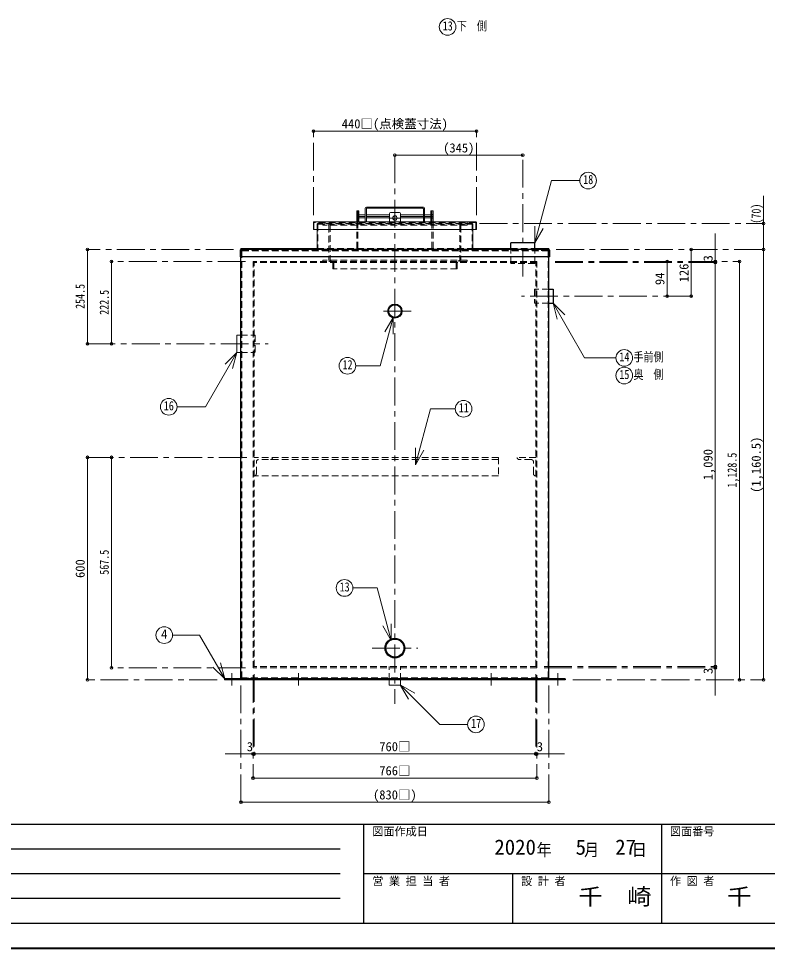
# Model space of a CAD drawing. Units: millimetres at full size, sheet at 1:15; some dimension numbers follow another scale. Extents: x -3184 to 2891, y -2037 to 2178.
# Drawn here: x -1163 to 859, y -2037 to 471 of the extents above; entities that cross this region are included whole.
import ezdxf
from ezdxf.enums import TextEntityAlignment as Align

# ---------------------------------------------------------------- set-up
doc = ezdxf.new("R2010")
doc.units = ezdxf.units.MM
doc.header["$LTSCALE"] = 15
doc.header["$PDMODE"] = 32
doc.header["$PDSIZE"] = 7.5
doc.linetypes.add('CHAIN1', pattern=[8, 5, -1, 1, -1])
doc.linetypes.add('DASHED1', pattern=[1.8, 1.2, -0.6])
doc.layers.add('0-0', color=4, linetype='Continuous', lineweight=9)
doc.styles.add('ＭＳ ゴシック', font='')
doc.styles.get('ＭＳ ゴシック').set_extended_font_data('MS Gothic')

msp = doc.modelspace()

# ---------------------------------------------------------------- linework, layer by layer
at = {"layer": '0-0', "linetype": 'CHAIN1'}
for p, q in [((-366.7, -59.13), (-366.7, 167.37)), ((73.3, -59.13), (73.3, 167.37)), ((-146.7, 102.37), (-146.7, -1377.13)), ((198.3, -225.13), (198.3, 102.37)), ((-243.7, -62.63), (-226.7, -62.63)), ((-223.7, -62.63), (-171.51, -62.63)), ((-171.51, -62.63), (-161.7, -62.63)), ((-162.7, -67.13), (-130.7, -67.13)), ((-131.7, -62.63), (-69.7, -62.63)), ((-66.7, -62.63), (-49.7, -62.63)), ((81.8, -82.13), (848.3, -82.13)), ((-582.2, -152.13), (-976.7, -152.13)), ((288.8, -152.13), (848.3, -152.13)), ((-549.7, -184.13), (-911.7, -184.13)), ((285.8, -184.13), (783.3, -184.13)), ((285.8, -187.13), (718.3, -187.13)), ((653.3, -278.13), (195.3, -278.13)), ((-102.7, -318.13), (-190.7, -318.13)), ((-976.7, -406.63), (-488.7, -406.63)), ((-546.7, -712.63), (-976.7, -712.63)), ((-208.2, -1227.13), (-85.2, -1227.13)), ((256.3, -1277.13), (718.3, -1277.13)), ((-549.7, -1280.13), (-911.7, -1280.13)), ((-586.7, -1294.63), (-586.7, -1327.63)), ((-529.7, -1300.13), (-529.7, -1577.63)), ((-526.7, -1297.13), (-526.7, -1512.63)), ((-406.7, -1294.63), (-406.7, -1327.63)), ((113.3, -1294.63), (113.3, -1327.63)), ((233.3, -1297.13), (233.3, -1512.63)), ((236.3, -1300.13), (236.3, -1577.63)), ((256.3, -1280.13), (718.3, -1280.13)), ((293.3, -1294.63), (293.3, -1327.63)), ((-626.7, -1312.63), (-976.7, -1312.63)), ((-562.2, -1327.63), (-562.2, -1642.63)), ((268.8, -1327.63), (268.8, -1642.63)), ((333.3, -1312.63), (848.3, -1312.63))]:
    msp.add_line(p, q, dxfattribs=at)
at = {"layer": '0-0'}
for p, q in [((-366.7, 167.37), (73.3, 167.37)), ((-146.7, 102.37), (198.3, 102.37)), ((848.3, -7.13), (848.3, -152.13)), ((-249.7, -47.63), (-249.7, -77.63)), ((-246.7, -47.63), (-249.7, -47.63)), ((-43.7, -47.63), (-46.7, -47.63)), ((-43.7, -47.63), (-43.7, -77.63)), ((-243.7, -62.63), (-249.7, -62.63)), ((-243.7, -58.63), (-226.7, -58.63)), ((-243.7, -66.63), (-226.7, -66.63)), ((-223.7, -58.63), (-161.7, -58.63)), ((-223.7, -66.63), (-161.7, -66.63)), ((-131.7, -58.63), (-69.7, -58.63)), ((-131.7, -66.63), (-69.7, -66.63)), ((-66.7, -58.63), (-49.7, -58.63)), ((-66.7, -66.63), (-49.7, -66.63)), ((-43.7, -62.63), (-49.7, -62.63)), ((718.3, -187.13), (718.3, -109.13)), ((-562.2, -152.13), (-562.2, -149.13)), ((-356.7, -149.13), (-562.2, -149.13)), ((165.8, -149.13), (63.3, -149.13)), ((-976.7, -406.63), (-976.7, -152.13)), ((653.3, -278.13), (653.3, -152.13)), ((848.3, -152.13), (848.3, -1312.63)), ((-911.7, -184.13), (-911.7, -406.63)), ((588.3, -184.13), (588.3, -278.13)), ((718.3, -187.13), (718.3, -1277.13)), ((783.3, -1312.63), (783.3, -184.13)), ((-976.7, -712.63), (-976.7, -1312.63)), ((-911.7, -1280.13), (-911.7, -712.63)), ((718.3, -1277.13), (718.3, -1355.13)), ((-526.7, -1512.63), (-604.7, -1512.63)), ((-526.7, -1512.63), (233.3, -1512.63)), ((233.3, -1512.63), (311.3, -1512.63)), ((-529.7, -1577.63), (236.3, -1577.63)), ((268.8, -1642.63), (-562.2, -1642.63))]:
    msp.add_line(p, q, dxfattribs=at)
at = {"layer": '0-0', "color": 7, "lineweight": 18}
for p, q in [((230.64, -134.36), (275.73, 33.88)), ((352.39, 33.88), (275.73, 33.88)), ((-246.7, -47.63), (-243.7, -47.63)), ((-246.7, -47.63), (-246.7, -77.63)), ((-243.7, -47.63), (-243.7, -77.63)), ((-226.7, -40.63), (-226.7, -77.63)), ((-223.7, -37.63), (-69.7, -37.63)), ((-223.7, -42.13), (-223.7, -77.63)), ((-71.2, -40.63), (-222.2, -40.63)), ((-69.7, -42.13), (-69.7, -77.63)), ((-66.7, -40.63), (-66.7, -77.63)), ((-46.7, -47.63), (-46.7, -77.63)), ((-161.7, -55.13), (-161.7, -77.63)), ((-134.7, -52.13), (-158.7, -52.13)), ((-131.7, -55.13), (-131.7, -77.63)), ((-366.7, -79.13), (-366.7, -97.63)), ((73.3, -97.63), (-366.7, -97.63)), ((71.8, -77.63), (-365.2, -77.63)), ((-356.7, -97.63), (-356.7, -152.13)), ((63.3, -97.63), (63.3, -152.13)), ((73.3, -79.13), (73.3, -97.63)), ((230.64, -134.36), (230.64, -89.36)), ((230.64, -134.36), (253.14, -95.39)), ((280.08, -296.76), (311.9, -328.58)), ((280.08, -296.76), (291.73, -340.23)), ((280.08, -296.76), (365.35, -444.45)), ((-151.65, -335.14), (-186.59, -465.55)), ((-151.65, -335.14), (-174.15, -374.11)), ((-151.65, -335.14), (-151.65, -380.14)), ((-573.7, -383.13), (-573.7, -430.13)), ((-562.2, -383.13), (-573.7, -383.13)), ((-573.28, -429.4), (-658.06, -576.26)), ((-573.28, -429.4), (-605.1, -461.22)), ((-573.28, -429.4), (-584.93, -472.87)), ((-562.2, -430.13), (-573.7, -430.13)), ((449.92, -444.45), (365.35, -444.45)), ((-252.31, -465.55), (-186.59, -465.55)), ((-658.06, -576.26), (-734.88, -576.26)), ((-90.72, -732.36), (-50.34, -581.66)), ((16.36, -581.66), (-50.34, -581.66)), ((-90.72, -732.36), (-90.72, -687.36)), ((-90.72, -732.36), (-68.22, -693.39)), ((-194.34, -1064.99), (-260.14, -1064.99)), ((-156.43, -1206.47), (-194.34, -1064.99)), ((-156.43, -1206.47), (-178.93, -1167.5)), ((-156.43, -1206.47), (-156.43, -1161.47)), ((-674.45, -1192.16), (-746.9, -1192.16)), ((-606.27, -1310.26), (-674.45, -1192.16)), ((-606.27, -1310.26), (-638.09, -1278.44)), ((-606.27, -1310.26), (-617.91, -1266.79)), ((-162.2, -1312.63), (-162.2, -1327.13)), ((-131.2, -1327.13), (-162.2, -1327.13)), ((-132.21, -1326.32), (-109.71, -1365.29)), ((-132.21, -1326.32), (-93.24, -1348.82)), ((-131.2, -1312.63), (-131.2, -1327.13))]:
    msp.add_line(p, q, dxfattribs=at)
at = {"layer": '0-0', "linetype": 'DASHED1'}
for p, q in [((-249.7, -57.63), (-243.7, -57.63)), ((-243.7, -58.63), (-249.7, -58.63)), ((-243.7, -66.63), (-249.7, -66.63)), ((-249.7, -67.63), (-243.7, -67.63)), ((-43.7, -57.63), (-49.7, -57.63)), ((-49.7, -58.63), (-43.7, -58.63)), ((-49.7, -66.63), (-43.7, -66.63)), ((-43.7, -67.63), (-49.7, -67.63)), ((-365.2, -79.88), (-365.2, -97.63)), ((71.05, -79.13), (-364.45, -79.13)), ((-356.7, -83.63), (-356.7, -97.63)), ((61.8, -82.13), (-355.2, -82.13)), ((-355.2, -84.38), (-355.2, -152.13)), ((-354.45, -83.63), (61.05, -83.63)), ((-351.7, -82.13), (-351.7, -79.13)), ((-341.7, -82.13), (-341.7, -79.13)), ((-341.7, -83.63), (-341.7, -86.63)), ((48.3, -86.63), (-341.7, -86.63)), ((-336.7, -82.13), (-336.7, -83.63)), ((-324.7, -88.13), (-324.7, -179.63)), ((-321.7, -86.63), (-321.7, -181.13)), ((-249.7, -77.63), (-249.7, -149.13)), ((-246.7, -77.63), (-246.7, -149.13)), ((-165.7, -77.63), (-165.7, -79.13)), ((-161.7, -77.63), (-161.7, -82.13)), ((-131.7, -77.63), (-131.7, -82.13)), ((-127.7, -77.63), (-127.7, -79.13)), ((-46.7, -77.63), (-46.7, -149.13)), ((-43.7, -77.63), (-43.7, -149.13)), ((28.3, -86.63), (28.3, -181.13)), ((31.3, -88.13), (31.3, -179.63)), ((43.3, -82.13), (43.3, -83.63)), ((48.3, -82.13), (48.3, -79.13)), ((48.3, -83.63), (48.3, -86.63)), ((58.3, -82.13), (58.3, -79.13)), ((61.8, -84.38), (61.8, -152.13)), ((63.3, -83.63), (63.3, -97.63)), ((71.8, -79.88), (71.8, -97.63)), ((-356.7, -149.13), (63.3, -149.13)), ((165.8, -149.13), (230.8, -149.13)), ((-336.2, -152.13), (-336.2, -154.13)), ((42.8, -152.13), (42.8, -154.13)), ((-341.7, -181.13), (-341.7, -184.13)), ((48.3, -181.13), (-341.7, -181.13)), ((-319.7, -184.13), (-319.7, -181.13)), ((-314.7, -188.63), (-314.7, -204.13)), ((-311.7, -187.13), (-311.7, -204.13)), ((18.3, -187.13), (18.3, -204.13)), ((21.3, -188.63), (21.3, -204.13)), ((26.3, -184.13), (26.3, -181.13)), ((48.3, -181.13), (48.3, -184.13)), ((21.3, -204.13), (-314.7, -204.13)), ((-562.2, -383.13), (-523.7, -383.13)), ((-523.7, -383.13), (-523.7, -430.13)), ((-562.2, -430.13), (-523.7, -430.13)), ((133.3, -712.63), (-526.7, -712.63)), ((-520.7, -756.63), (-520.7, -724.63)), ((133.3, -718.63), (-514.7, -718.63)), ((133.3, -712.63), (133.3, -762.63)), ((233.3, -712.63), (183.3, -712.63)), ((221.3, -718.63), (189.3, -718.63)), ((227.3, -756.63), (227.3, -724.63)), ((133.3, -762.63), (-526.7, -762.63)), ((-162.2, -1312.63), (-162.2, -1277.13)), ((-131.2, -1312.63), (-131.2, -1277.13)), ((-593.7, -1309.63), (-593.7, -1312.63)), ((-579.7, -1309.63), (-579.7, -1312.63)), ((286.3, -1309.63), (286.3, -1312.63)), ((300.3, -1309.63), (300.3, -1312.63))]:
    msp.add_line(p, q, dxfattribs=at)
at = {"layer": '0-0', "color": 5, "lineweight": 25}
for p, q in [((230.8, -134.13), (165.8, -134.13)), ((165.8, -152.13), (165.8, -134.13)), ((230.8, -152.13), (230.8, -134.13)), ((-564.2, -154.13), (-564.2, -172.13)), ((270.8, -172.13), (-564.2, -172.13)), ((268.8, -152.13), (-562.2, -152.13)), ((-562.2, -1307.63), (-562.2, -172.13)), ((268.8, -1307.63), (268.8, -172.13)), ((270.8, -154.13), (270.8, -172.13)), ((268.8, -259.13), (280.3, -259.13)), ((280.3, -259.13), (280.3, -297.13)), ((268.8, -297.13), (280.3, -297.13)), ((-606.7, -1309.63), (-606.7, -1312.63)), ((313.3, -1309.63), (-606.7, -1309.63)), ((313.3, -1312.63), (-606.7, -1312.63)), ((313.3, -1309.63), (313.3, -1312.63))]:
    msp.add_line(p, q, dxfattribs=at)
at = {"layer": '0-0', "color": 7, "linetype": 'DASHED1', "lineweight": 18}
for p, q in [((-562.2, -155.13), (-562.2, -172.13)), ((-561.2, -154.13), (267.8, -154.13)), ((-560.2, -156.63), (-560.2, -1306.63)), ((-559.2, -155.63), (265.8, -155.63)), ((-542.2, -154.13), (-542.2, -155.63)), ((165.8, -190.13), (165.8, -152.13)), ((230.8, -190.13), (230.8, -152.13)), ((248.8, -154.13), (248.8, -155.63)), ((266.8, -156.63), (266.8, -1306.63)), ((268.8, -155.13), (268.8, -172.13)), ((-529.7, -1280.13), (-529.7, -184.13)), ((236.3, -184.13), (-529.7, -184.13)), ((236.3, -187.13), (-529.7, -187.13)), ((-526.7, -1277.13), (-526.7, -187.13)), ((230.8, -190.13), (165.8, -190.13)), ((233.3, -1277.13), (233.3, -187.13)), ((236.3, -1280.13), (236.3, -184.13)), ((268.8, -297.13), (230.3, -297.13)), ((236.3, -1277.13), (-529.7, -1277.13)), ((236.3, -1280.13), (-529.7, -1280.13)), ((265.8, -1307.63), (-559.2, -1307.63)), ((-542.2, -1307.63), (-542.2, -1309.63)), ((-413.7, -1309.63), (-413.7, -1312.63)), ((-399.7, -1309.63), (-399.7, -1312.63)), ((106.3, -1309.63), (106.3, -1312.63)), ((120.3, -1309.63), (120.3, -1312.63)), ((248.8, -1307.63), (248.8, -1309.63))]:
    msp.add_line(p, q, dxfattribs=at)
at = {"layer": '0-0', "color": 6, "lineweight": 25}
for p, q in [((-3116.7, -1701.77), (2823.3, -1701.77)), ((-230.27, -1969.63), (-230.27, -1701.77)), ((573.3, -1701.77), (573.3, -1969.63)), ((-1687.42, -1768.74), (-294.56, -1768.74)), ((-294.56, -1835.7), (-1687.42, -1835.7)), ((2823.3, -1835.7), (-230.27, -1835.7)), ((171.51, -1969.63), (171.51, -1835.7)), ((-294.56, -1902.67), (-1687.42, -1902.67)), ((2823.3, -1969.63), (-3116.7, -1969.63))]:
    msp.add_line(p, q, dxfattribs=at)
at = {"layer": '0-0', "color": 1, "lineweight": 40}
msp.add_line((2890.8, -2037.13), (-3184.2, -2037.13), dxfattribs=at)
at = {"layer": '0-0', "color": 7, "lineweight": 18}
for points in [[(-46.7, -47.63), (-49.7, -47.63), (-49.7, -77.63)], [(-132.21, -1326.32), (-25.57, -1432.96), (49.67, -1432.96)]]:
    msp.add_lwpolyline(points, dxfattribs=at)
at = {"layer": '0-0'}
msp.add_lwpolyline([(268.8, -152.13), (268.8, -149.13), (230.8, -149.13)], dxfattribs=at)
at = {"layer": '0-0', "color": 7, "linetype": 'DASHED1', "lineweight": 18}
msp.add_lwpolyline([(268.8, -259.13), (230.3, -259.13), (230.3, -297.13)], dxfattribs=at)
at = {"layer": '0-0', "color": 7, "lineweight": 18}
for centre, radius in [((-4.36, 448.33), 22.5), ((374.89, 33.88), 22.5), ((-146.7, -67.13), 6), ((472.42, -444.45), 22.5), ((-274.81, -465.55), 22.5), ((472.42, -491.95), 22.5), ((-757.38, -576.26), 22.5), ((38.86, -581.66), 22.5), ((-282.64, -1064.99), 22.5), ((-769.4, -1192.16), 22.5), ((72.17, -1432.96), 22.5)]:
    msp.add_circle(centre, radius, dxfattribs=at)
at = {"layer": '0-0', "color": 5, "lineweight": 25}
for centre, radius in [((-146.7, -318.13), 19), ((-146.7, -318.13), 17), ((-146.7, -1227.13), 26.5), ((-146.7, -1227.13), 24.3)]:
    msp.add_circle(centre, radius, dxfattribs=at)
at = {"layer": '0-0', "color": 7, "lineweight": 18}
for centre, radius, start, end in [((-223.7, -40.63), 3, 90, 180), ((-222.2, -42.13), 1.5, 90, 180), ((-71.2, -42.13), 1.5, 0, 90), ((-69.7, -40.63), 3, 0, 90), ((-158.7, -55.13), 3, 90, 180), ((-134.7, -55.13), 3, 0, 90), ((-365.2, -79.13), 1.5, 90, 180), ((71.8, -79.13), 1.5, 0, 90)]:
    msp.add_arc(centre, radius, start, end, dxfattribs=at)
at = {"layer": '0-0', "linetype": 'DASHED1'}
for centre, radius, start, end in [((-364.45, -79.88), 0.75, 90, 180), ((-355.2, -83.63), 1.5, 90, 180), ((-354.45, -84.38), 0.75, 90, 180), ((-326.2, -88.13), 1.5, 0, 90), ((-324.7, -86.63), 3, 0, 90), ((31.3, -86.63), 3, 90, 180), ((32.8, -88.13), 1.5, 90, 180), ((61.05, -84.38), 0.75, 0, 90), ((61.8, -83.63), 1.5, 0, 90), ((71.05, -79.88), 0.75, 0, 90), ((-326.2, -179.63), 1.5, 270, 0), ((-324.7, -181.13), 3, 270, 0), ((-316.2, -188.63), 1.5, 0, 90), ((-314.7, -187.13), 3, 0, 90), ((21.3, -187.13), 3, 90, 180), ((22.8, -188.63), 1.5, 90, 180), ((31.3, -181.13), 3, 180, 270), ((32.8, -179.63), 1.5, 180, 270), ((-514.7, -724.63), 6, 90, 180), ((-482.7, -712.63), 6, 270, 0), ((189.3, -712.63), 6, 180, 270), ((221.3, -724.63), 6, 0, 90), ((-526.7, -756.63), 6, 270, 0), ((233.3, -756.63), 6, 180, 270)]:
    msp.add_arc(centre, radius, start, end, dxfattribs=at)
at = {"layer": '0-0', "color": 5, "lineweight": 25}
for centre, start, end in [((-562.2, -154.13), 90, 180), ((268.8, -154.13), 0, 90), ((-560.2, -1307.63), 180, 270), ((266.8, -1307.63), 270, 0)]:
    msp.add_arc(centre, 2, start, end, dxfattribs=at)
at = {"layer": '0-0', "color": 7, "linetype": 'DASHED1', "lineweight": 18}
for centre, radius, start, end in [((-560.2, -156.13), 2, 90, 180), ((-561.2, -155.13), 1, 90, 180), ((-559.2, -156.63), 1, 90, 180), ((265.8, -156.63), 1, 0, 90), ((266.8, -156.13), 2, 0, 90), ((267.8, -155.13), 1, 0, 90), ((-559.2, -1306.63), 1, 180, 270), ((265.8, -1306.63), 1, 270, 0)]:
    msp.add_arc(centre, radius, start, end, dxfattribs=at)
at = {"layer": '0-0', "color": 1}
for p in [(-366.7, 167.37), (73.3, 167.37), (-146.7, 102.37), (198.3, 102.37), (848.3, -82.13), (-976.7, -152.13), (653.3, -152.13), (848.3, -152.13), (-911.7, -184.13), (588.3, -184.13), (718.3, -184.13), (718.3, -187.13), (783.3, -184.13), (588.3, -278.13), (653.3, -278.13), (-976.7, -406.63), (-911.7, -406.63), (-976.7, -712.63), (-911.7, -712.63), (-911.7, -1280.13), (718.3, -1277.13), (718.3, -1280.13), (-976.7, -1312.63), (783.3, -1312.63), (848.3, -1312.63), (-529.7, -1512.63), (-526.7, -1512.63), (233.3, -1512.63), (236.3, -1512.63), (-529.7, -1577.63), (236.3, -1577.63), (-562.2, -1642.63), (268.8, -1642.63)]:
    msp.add_point(p, dxfattribs=at)

# ---------------------------------------------------------------- texts
at = {"layer": '0-0', "color": 7, "style": 'ＭＳ ゴシック'}
for s, height, width, p in [('13', 24.74, 0.8, (-17.48, 431.45)), ('下\u3000側', 24.74, 0.8, (20.64, 431.45)), ('18', 24.74, 0.8, (361.77, 17)), ('手前側', 24.74, 0.8, (497.42, -461.33)), ('12', 24.74, 0.8, (-287.93, -482.43)), ('14', 24.74, 0.8, (459.29, -461.33)), ('奥\u3000側', 24.74, 0.8, (497.42, -508.83)), ('15', 24.74, 0.8, (459.29, -508.83)), ('16', 24.74, 0.8, (-770.5, -593.13)), ('11', 24.74, 0.8, (25.73, -598.54)), ('13', 24.74, 0.8, (-295.76, -1081.86)), ('17', 24.74, 0.8, (59.04, -1449.84)), ('千\u3000崎', 43.99, 1.1, (348.3, -1932.67)), ('千\u3000崎', 43.99, 1.1, (750.08, -1932.67))]:
    msp.add_text(s, height=height, dxfattribs=dict(at, width=width)).set_placement(p, align=Align.BOTTOM_LEFT)
for s, height, p in [('440□(点検蓋寸法)', 24.74, (-290.14, 167.37)), ('(345)', 24.74, (-16.39, 102.37)), ('4', 24.74, (-777.83, -1209.03)), ('760□', 24.74, (-188.89, -1512.63)), ('3', 24.74, (-546.58, -1512.63)), ('3', 24.74, (236.3, -1512.63)), ('766□', 24.74, (-188.89, -1577.63)), ('(830□)', 24.74, (-205.76, -1642.63)), ('図面作成日', 21.99, (-207.77, -1739.27)), ('図面番号', 21.99, (595.8, -1739.27)), ('2020', 41.24, (121.8, -1796.86)), ('5', 41.24, (341.17, -1796.86)), ('27', 41.24, (448.05, -1796.86)), ('営 業 担 当 者', 21.99, (-207.77, -1873.2)), ('設 計 者', 21.99, (194.01, -1873.2)), ('作 図 者', 21.99, (595.8, -1873.2))]:
    msp.add_text(s, height=height, dxfattribs=at).set_placement(p, align=Align.BOTTOM_LEFT)
at = {"layer": '0-0', "color": 7, "style": 'ＭＳ ゴシック', "width": 0.8}
for s, p in [('(70)', (848.3, -82.13)), ('254.5', (-976.7, -312.19)), ('222.5', (-911.7, -328.19)), ('1,128.5', (783.3, -794.32)), ('567.5', (-911.7, -1029.19))]:
    msp.add_text(s, height=24.74, rotation=90, dxfattribs=at).set_placement(p, align=Align.BOTTOM_LEFT)
at = {"layer": '0-0', "color": 7, "style": 'ＭＳ ゴシック'}
for s, p in [('3', (718.3, -184.13)), ('126', (653.3, -240.44)), ('94', (588.3, -248.01)), ('(1,160.5)', (848.3, -808.32)), ('1,090', (718.3, -774.32)), ('600', (-976.7, -1037.94)), ('3', (718.3, -1297.01))]:
    msp.add_text(s, height=24.74, rotation=90, dxfattribs=at).set_placement(p, align=Align.BOTTOM_LEFT)
at = {"layer": '0-0', "color": 7, "insert": (235.8, -1791.24), "char_height": 32.99, "attachment_point": 7, "style": 'ＭＳ ゴシック'}
msp.add_mtext('\\T1.27;\\W0.9;年\\~\\~\\~月\\~\\~\\~日', dxfattribs=at)

doc.saveas('drawing.dxf')
